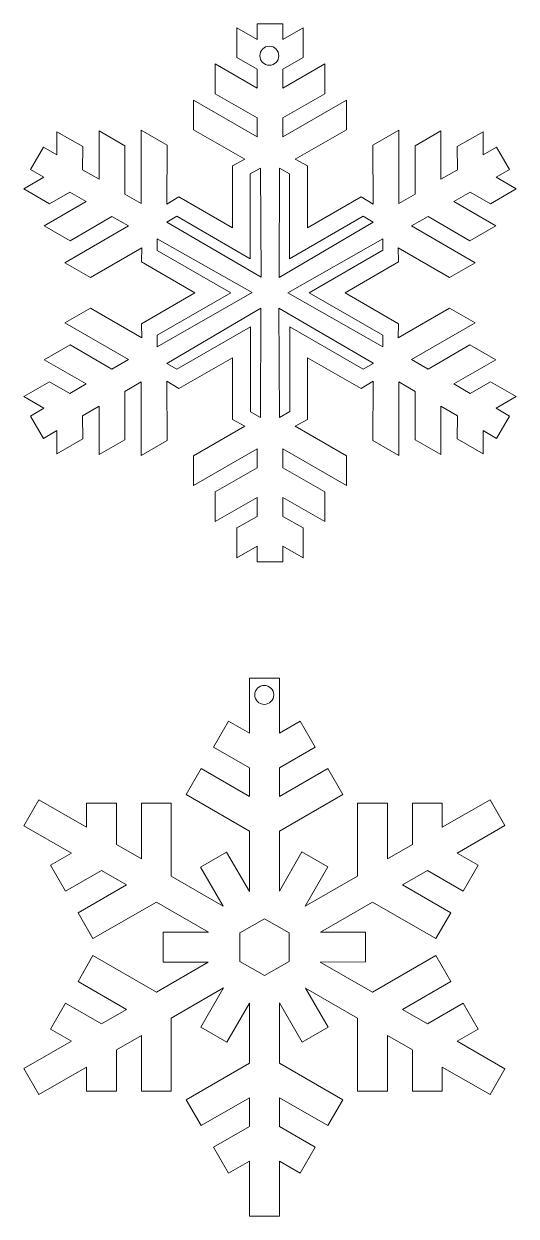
# Model space of a CAD drawing. Header units: millimetres. Extents: x -103 to 102, y -103 to 103.
# Drawn here: x -100.4 to -70.2, y 27.2 to 100.5 of the extents above; entities that cross this region are included whole.
import ezdxf

# ---------------------------------------------------------------- set-up
doc = ezdxf.new("R2010")
doc.units = ezdxf.units.MM
doc.header["$MEASUREMENT"] = 0
doc.layers.add('layer 1', color=7, linetype='Continuous')

msp = doc.modelspace()

# ---------------------------------------------------------------- linework, layer by layer
at = {"layer": 'layer 1', "color": 142, "lineweight": 9}
for points, knots in [([(-70.1919, 77.6004), (-70.1919, 77.6004), (-71.7747, 78.5141), (-71.7747, 78.5141), (-71.7747, 78.5141), (-71.7747, 78.5141), (-73.006, 77.7969), (-73.006, 77.7969), (-73.006, 77.7969), (-73.006, 77.7969), (-74.0157, 78.3799), (-74.0157, 78.3799), (-74.0157, 78.3799), (-74.0157, 78.3799), (-71.4479, 79.8681), (-71.4479, 79.8681), (-71.4479, 79.8681), (-71.4479, 79.8681), (-73.0326, 80.783), (-73.0326, 80.783), (-73.0326, 80.783), (-73.0326, 80.783), (-75.6003, 79.2948), (-75.6003, 79.2948), (-75.6003, 79.2948), (-75.6003, 79.2948), (-76.6119, 79.8788), (-76.6119, 79.8788), (-76.6119, 79.8788), (-76.6119, 79.8788), (-72.704, 82.1358), (-72.704, 82.1358), (-72.704, 82.1358), (-72.704, 82.1358), (-74.2872, 83.0501), (-74.2872, 83.0501), (-74.2872, 83.0501), (-74.2872, 83.0501), (-77.4355, 81.2214), (-77.4355, 81.2214), (-77.4355, 81.2214), (-77.4355, 81.2214), (-77.4086, 82.0843), (-77.4086, 82.0843), (-77.4086, 82.0843), (-77.4086, 82.0843), (-80.7022, 83.9878), (-80.7022, 83.9878), (-80.7022, 83.9878), (-80.7022, 83.9878), (-77.4086, 85.8913), (-77.4086, 85.8913), (-77.4086, 85.8913), (-77.4086, 85.8913), (-77.4355, 86.7515), (-77.4355, 86.7515), (-77.4355, 86.7515), (-77.4355, 86.7515), (-74.2872, 84.9229), (-74.2872, 84.9229), (-74.2872, 84.9229), (-74.2872, 84.9229), (-72.704, 85.837), (-72.704, 85.837), (-72.704, 85.837), (-72.704, 85.837), (-76.6119, 88.0943), (-76.6119, 88.0943), (-76.6119, 88.0943), (-76.6119, 88.0943), (-75.6003, 88.6781), (-75.6003, 88.6781), (-75.6003, 88.6781), (-75.6003, 88.6781), (-73.0326, 87.1898), (-73.0326, 87.1898), (-73.0326, 87.1898), (-73.0326, 87.1898), (-71.448, 88.1048), (-71.448, 88.1048), (-71.448, 88.1048), (-71.448, 88.1048), (-74.0157, 89.5931), (-74.0157, 89.5931), (-74.0157, 89.5931), (-74.0157, 89.5931), (-73.006, 90.176), (-73.006, 90.176), (-73.006, 90.176), (-73.006, 90.176), (-71.7747, 89.4589), (-71.7747, 89.4589), (-71.7747, 89.4589), (-71.7747, 89.4589), (-70.1919, 90.3726), (-70.1919, 90.3726), (-70.1919, 90.3726), (-70.1919, 90.3726), (-71.4232, 91.0898), (-71.4232, 91.0898), (-71.4232, 91.0898), (-71.4232, 91.0898), (-70.5979, 91.5664), (-70.5979, 91.5664), (-70.5979, 91.5664), (-70.5979, 91.5664), (-71.3911, 92.9401), (-71.3911, 92.9401), (-71.3911, 92.9401), (-71.3911, 92.9401), (-72.2165, 92.4635), (-72.2165, 92.4635), (-72.2165, 92.4635), (-72.2165, 92.4635), (-72.2218, 93.8886), (-72.2218, 93.8886), (-72.2218, 93.8886), (-72.2218, 93.8886), (-73.8045, 92.9748), (-73.8045, 92.9748), (-73.8045, 92.9748), (-73.8045, 92.9748), (-73.7991, 91.5497), (-73.7991, 91.5497), (-73.7991, 91.5497), (-73.7991, 91.5497), (-74.8088, 90.9668), (-74.8088, 90.9668), (-74.8088, 90.9668), (-74.8088, 90.9668), (-74.8139, 93.9345), (-74.8139, 93.9345), (-74.8139, 93.9345), (-74.8139, 93.9345), (-76.3985, 93.0196), (-76.3985, 93.0196), (-76.3985, 93.0196), (-76.3985, 93.0196), (-76.3935, 90.0517), (-76.3935, 90.0517), (-76.3935, 90.0517), (-76.3935, 90.0517), (-77.4051, 89.4679), (-77.4051, 89.4679), (-77.4051, 89.4679), (-77.4051, 89.4679), (-77.4058, 93.9808), (-77.4058, 93.9808), (-77.4058, 93.9808), (-77.4058, 93.9808), (-78.9891, 93.0666), (-78.9891, 93.0666), (-78.9891, 93.0666), (-78.9891, 93.0666), (-78.9796, 89.4259), (-78.9796, 89.4259), (-78.9796, 89.4259), (-78.9796, 89.4259), (-79.7136, 89.8805), (-79.7136, 89.8805), (-79.7136, 89.8805), (-79.7136, 89.8805), (-83.0087, 87.98), (-83.0087, 87.98), (-83.0087, 87.98), (-83.0087, 87.98), (-83.0103, 91.784), (-83.0103, 91.784), (-83.0103, 91.784), (-83.0103, 91.784), (-83.7686, 92.1909), (-83.7686, 92.1909), (-83.7686, 92.1909), (-83.7686, 92.1909), (-80.6111, 94.003), (-80.6111, 94.003), (-80.6111, 94.003), (-80.6111, 94.003), (-80.6111, 95.8312), (-80.6111, 95.8312), (-80.6111, 95.8312), (-80.6111, 95.8312), (-84.5197, 93.5755), (-84.5197, 93.5755), (-84.5197, 93.5755), (-84.5197, 93.5755), (-84.5197, 94.7432), (-84.5197, 94.7432), (-84.5197, 94.7432), (-84.5197, 94.7432), (-81.947, 96.2229), (-81.947, 96.2229), (-81.947, 96.2229), (-81.947, 96.2229), (-81.947, 98.0527), (-81.947, 98.0527), (-81.947, 98.0527), (-81.947, 98.0527), (-84.5197, 96.5732), (-84.5197, 96.5732), (-84.5197, 96.5732), (-84.5197, 96.5732), (-84.5197, 97.739), (-84.5197, 97.739), (-84.5197, 97.739), (-84.5197, 97.739), (-83.2829, 98.4469), (-83.2829, 98.4469), (-83.2829, 98.4469), (-83.2829, 98.4469), (-83.2829, 100.2744), (-83.2829, 100.2744), (-83.2829, 100.2744), (-83.2829, 100.2744), (-84.5197, 99.5667), (-84.5197, 99.5667), (-84.5197, 99.5667), (-84.5197, 99.5667), (-84.5197, 100.5197), (-84.5197, 100.5197), (-84.5197, 100.5197), (-84.5197, 100.5197), (-86.1059, 100.5197), (-86.1059, 100.5197), (-86.1059, 100.5197), (-86.1059, 100.5197), (-86.1059, 99.5667), (-86.1059, 99.5667), (-86.1059, 99.5667), (-86.1059, 99.5667), (-87.3426, 100.2744), (-87.3426, 100.2744), (-87.3426, 100.2744), (-87.3426, 100.2744), (-87.3426, 98.4469), (-87.3426, 98.4469), (-87.3426, 98.4469), (-87.3426, 98.4469), (-86.1059, 97.739), (-86.1059, 97.739), (-86.1059, 97.739), (-86.1059, 97.739), (-86.1059, 96.5732), (-86.1059, 96.5732), (-86.1059, 96.5732), (-86.1059, 96.5732), (-88.6786, 98.0527), (-88.6786, 98.0527), (-88.6786, 98.0527), (-88.6786, 98.0527), (-88.6786, 96.2229), (-88.6786, 96.2229), (-88.6786, 96.2229), (-88.6786, 96.2229), (-86.1059, 94.7432), (-86.1059, 94.7432), (-86.1059, 94.7432), (-86.1059, 94.7432), (-86.1059, 93.5755), (-86.1059, 93.5755), (-86.1059, 93.5755), (-86.1059, 93.5755), (-90.0145, 95.8312), (-90.0145, 95.8312), (-90.0145, 95.8312), (-90.0145, 95.8312), (-90.0145, 94.003), (-90.0145, 94.003), (-90.0145, 94.003), (-90.0145, 94.003), (-86.8567, 92.1907), (-86.8567, 92.1907), (-86.8567, 92.1907), (-86.8567, 92.1907), (-87.6175, 91.7825), (-87.6175, 91.7825), (-87.6175, 91.7825), (-87.6175, 91.7825), (-87.6192, 87.9785), (-87.6192, 87.9785), (-87.6192, 87.9785), (-87.6192, 87.9785), (-90.9144, 89.8791), (-90.9144, 89.8791), (-90.9144, 89.8791), (-90.9144, 89.8791), (-91.646, 89.4259), (-91.646, 89.4259), (-91.646, 89.4259), (-91.646, 89.4259), (-91.6366, 93.0665), (-91.6366, 93.0665), (-91.6366, 93.0665), (-91.6366, 93.0665), (-93.2197, 93.9807), (-93.2197, 93.9807), (-93.2197, 93.9807), (-93.2197, 93.9807), (-93.2206, 89.4677), (-93.2206, 89.4677), (-93.2206, 89.4677), (-93.2206, 89.4677), (-94.2321, 90.0517), (-94.2321, 90.0517), (-94.2321, 90.0517), (-94.2321, 90.0517), (-94.2271, 93.0195), (-94.2271, 93.0195), (-94.2271, 93.0195), (-94.2271, 93.0195), (-95.8117, 93.9345), (-95.8117, 93.9345), (-95.8117, 93.9345), (-95.8117, 93.9345), (-95.8167, 90.9666), (-95.8167, 90.9666), (-95.8167, 90.9666), (-95.8167, 90.9666), (-96.8263, 91.5496), (-96.8263, 91.5496), (-96.8263, 91.5496), (-96.8263, 91.5496), (-96.8211, 92.9746), (-96.8211, 92.9746), (-96.8211, 92.9746), (-96.8211, 92.9746), (-98.4038, 93.8883), (-98.4038, 93.8883), (-98.4038, 93.8883), (-98.4038, 93.8883), (-98.4092, 92.4633), (-98.4092, 92.4633), (-98.4092, 92.4633), (-98.4092, 92.4633), (-99.2344, 92.9398), (-99.2344, 92.9398), (-99.2344, 92.9398), (-99.2344, 92.9398), (-100.0277, 91.5663), (-100.0277, 91.5663), (-100.0277, 91.5663), (-100.0277, 91.5663), (-99.2022, 91.0897), (-99.2022, 91.0897), (-99.2022, 91.0897), (-99.2022, 91.0897), (-100.4336, 90.3725), (-100.4336, 90.3725), (-100.4336, 90.3725), (-100.4336, 90.3725), (-98.851, 89.4587), (-98.851, 89.4587), (-98.851, 89.4587), (-98.851, 89.4587), (-97.6195, 90.1759), (-97.6195, 90.1759), (-97.6195, 90.1759), (-97.6195, 90.1759), (-96.6099, 89.5928), (-96.6099, 89.5928), (-96.6099, 89.5928), (-96.6099, 89.5928), (-99.1776, 88.1046), (-99.1776, 88.1046), (-99.1776, 88.1046), (-99.1776, 88.1046), (-97.5928, 87.1898), (-97.5928, 87.1898), (-97.5928, 87.1898), (-97.5928, 87.1898), (-95.0252, 88.678), (-95.0252, 88.678), (-95.0252, 88.678), (-95.0252, 88.678), (-94.0137, 88.0941), (-94.0137, 88.0941), (-94.0137, 88.0941), (-94.0137, 88.0941), (-97.9216, 85.8369), (-97.9216, 85.8369), (-97.9216, 85.8369), (-97.9216, 85.8369), (-96.3383, 84.9228), (-96.3383, 84.9228), (-96.3383, 84.9228), (-96.3383, 84.9228), (-93.1901, 86.7515), (-93.1901, 86.7515), (-93.1901, 86.7515), (-93.1901, 86.7515), (-93.2168, 85.8885), (-93.2168, 85.8885), (-93.2168, 85.8885), (-93.2168, 85.8885), (-89.9233, 83.985), (-89.9233, 83.985), (-89.9233, 83.985), (-89.9233, 83.985), (-93.2168, 82.0816), (-93.2168, 82.0816), (-93.2168, 82.0816), (-93.2168, 82.0816), (-93.1901, 81.2214), (-93.1901, 81.2214), (-93.1901, 81.2214), (-93.1901, 81.2214), (-96.3383, 83.05), (-96.3383, 83.05), (-96.3383, 83.05), (-96.3383, 83.05), (-97.9216, 82.1358), (-97.9216, 82.1358), (-97.9216, 82.1358), (-97.9216, 82.1358), (-94.0137, 79.8787), (-94.0137, 79.8787), (-94.0137, 79.8787), (-94.0137, 79.8787), (-95.0252, 79.2948), (-95.0252, 79.2948), (-95.0252, 79.2948), (-95.0252, 79.2948), (-97.5928, 80.783), (-97.5928, 80.783), (-97.5928, 80.783), (-97.5928, 80.783), (-99.1776, 79.8681), (-99.1776, 79.8681), (-99.1776, 79.8681), (-99.1776, 79.8681), (-96.6099, 78.3798), (-96.6099, 78.3798), (-96.6099, 78.3798), (-96.6099, 78.3798), (-97.6195, 77.7969), (-97.6195, 77.7969), (-97.6195, 77.7969), (-97.6195, 77.7969), (-98.851, 78.514), (-98.851, 78.514), (-98.851, 78.514), (-98.851, 78.514), (-100.4336, 77.6002), (-100.4336, 77.6002), (-100.4336, 77.6002), (-100.4336, 77.6002), (-99.2022, 76.8831), (-99.2022, 76.8831), (-99.2022, 76.8831), (-99.2022, 76.8831), (-100.0277, 76.4065), (-100.0277, 76.4065), (-100.0277, 76.4065), (-100.0277, 76.4065), (-99.2344, 75.0329), (-99.2344, 75.0329), (-99.2344, 75.0329), (-99.2344, 75.0329), (-98.4092, 75.5094), (-98.4092, 75.5094), (-98.4092, 75.5094), (-98.4092, 75.5094), (-98.4038, 74.0843), (-98.4038, 74.0843), (-98.4038, 74.0843), (-98.4038, 74.0843), (-96.8211, 74.9982), (-96.8211, 74.9982), (-96.8211, 74.9982), (-96.8211, 74.9982), (-96.8263, 76.4232), (-96.8263, 76.4232), (-96.8263, 76.4232), (-96.8263, 76.4232), (-95.8167, 77.0062), (-95.8167, 77.0062), (-95.8167, 77.0062), (-95.8167, 77.0062), (-95.8117, 74.0383), (-95.8117, 74.0383), (-95.8117, 74.0383), (-95.8117, 74.0383), (-94.2271, 74.9533), (-94.2271, 74.9533), (-94.2271, 74.9533), (-94.2271, 74.9533), (-94.2321, 77.9211), (-94.2321, 77.9211), (-94.2321, 77.9211), (-94.2321, 77.9211), (-93.2206, 78.505), (-93.2206, 78.505), (-93.2206, 78.505), (-93.2206, 78.505), (-93.2197, 73.992), (-93.2197, 73.992), (-93.2197, 73.992), (-93.2197, 73.992), (-91.6365, 74.9062), (-91.6365, 74.9062), (-91.6365, 74.9062), (-91.6365, 74.9062), (-91.646, 78.547), (-91.646, 78.547), (-91.646, 78.547), (-91.646, 78.547), (-90.9121, 78.0924), (-90.9121, 78.0924), (-90.9121, 78.0924), (-90.9121, 78.0924), (-87.6169, 79.9929), (-87.6169, 79.9929), (-87.6169, 79.9929), (-87.6169, 79.9929), (-87.6151, 76.1889), (-87.6151, 76.1889), (-87.6151, 76.1889), (-87.6151, 76.1889), (-86.8569, 75.782), (-86.8569, 75.782), (-86.8569, 75.782), (-86.8569, 75.782), (-90.0145, 73.9699), (-90.0145, 73.9699), (-90.0145, 73.9699), (-90.0145, 73.9699), (-90.0145, 72.1416), (-90.0145, 72.1416), (-90.0145, 72.1416), (-90.0145, 72.1416), (-86.1058, 74.3973), (-86.1058, 74.3973), (-86.1058, 74.3973), (-86.1058, 74.3973), (-86.1058, 73.2293), (-86.1058, 73.2293), (-86.1058, 73.2293), (-86.1058, 73.2293), (-88.6785, 71.7497), (-88.6785, 71.7497), (-88.6785, 71.7497), (-88.6785, 71.7497), (-88.6785, 69.9199), (-88.6785, 69.9199), (-88.6785, 69.9199), (-88.6785, 69.9199), (-86.1058, 71.3995), (-86.1058, 71.3995), (-86.1058, 71.3995), (-86.1058, 71.3995), (-86.1058, 70.2337), (-86.1058, 70.2337), (-86.1058, 70.2337), (-86.1058, 70.2337), (-87.3426, 69.5258), (-87.3426, 69.5258), (-87.3426, 69.5258), (-87.3426, 69.5258), (-87.3426, 67.6981), (-87.3426, 67.6981), (-87.3426, 67.6981), (-87.3426, 67.6981), (-86.1058, 68.406), (-86.1058, 68.406), (-86.1058, 68.406), (-86.1058, 68.406), (-86.1058, 67.4529), (-86.1058, 67.4529), (-86.1058, 67.4529), (-86.1058, 67.4529), (-84.5197, 67.4529), (-84.5197, 67.4529), (-84.5197, 67.4529), (-84.5197, 67.4529), (-84.5197, 68.406), (-84.5197, 68.406), (-84.5197, 68.406), (-84.5197, 68.406), (-83.2829, 67.6981), (-83.2829, 67.6981), (-83.2829, 67.6981), (-83.2829, 67.6981), (-83.2829, 69.5258), (-83.2829, 69.5258), (-83.2829, 69.5258), (-83.2829, 69.5258), (-84.5197, 70.2337), (-84.5197, 70.2337), (-84.5197, 70.2337), (-84.5197, 70.2337), (-84.5197, 71.3995), (-84.5197, 71.3995), (-84.5197, 71.3995), (-84.5197, 71.3995), (-81.947, 69.92), (-81.947, 69.92), (-81.947, 69.92), (-81.947, 69.92), (-81.947, 71.7498), (-81.947, 71.7498), (-81.947, 71.7498), (-81.947, 71.7498), (-84.5197, 73.2293), (-84.5197, 73.2293), (-84.5197, 73.2293), (-84.5197, 73.2293), (-84.5197, 74.3973), (-84.5197, 74.3973), (-84.5197, 74.3973), (-84.5197, 74.3973), (-80.6111, 72.1416), (-80.6111, 72.1416), (-80.6111, 72.1416), (-80.6111, 72.1416), (-80.6111, 73.9699), (-80.6111, 73.9699), (-80.6111, 73.9699), (-80.6111, 73.9699), (-83.7688, 75.782), (-83.7688, 75.782), (-83.7688, 75.782), (-83.7688, 75.782), (-83.008, 76.1903), (-83.008, 76.1903), (-83.008, 76.1903), (-83.008, 76.1903), (-83.0062, 79.9942), (-83.0062, 79.9942), (-83.0062, 79.9942), (-83.0062, 79.9942), (-79.7111, 78.0936), (-79.7111, 78.0936), (-79.7111, 78.0936), (-79.7111, 78.0936), (-78.9795, 78.5468), (-78.9795, 78.5468), (-78.9795, 78.5468), (-78.9795, 78.5468), (-78.989, 74.9062), (-78.989, 74.9062), (-78.989, 74.9062), (-78.989, 74.9062), (-77.4058, 73.992), (-77.4058, 73.992), (-77.4058, 73.992), (-77.4058, 73.992), (-77.4049, 78.505), (-77.4049, 78.505), (-77.4049, 78.505), (-77.4049, 78.505), (-76.3935, 77.9211), (-76.3935, 77.9211), (-76.3935, 77.9211), (-76.3935, 77.9211), (-76.3983, 74.9533), (-76.3983, 74.9533), (-76.3983, 74.9533), (-76.3983, 74.9533), (-74.8138, 74.0384), (-74.8138, 74.0384), (-74.8138, 74.0384), (-74.8138, 74.0384), (-74.8088, 77.0063), (-74.8088, 77.0063), (-74.8088, 77.0063), (-74.8088, 77.0063), (-73.7991, 76.4232), (-73.7991, 76.4232), (-73.7991, 76.4232), (-73.7991, 76.4232), (-73.8045, 74.9983), (-73.8045, 74.9983), (-73.8045, 74.9983), (-73.8045, 74.9983), (-72.2218, 74.0844), (-72.2218, 74.0844), (-72.2218, 74.0844), (-72.2218, 74.0844), (-72.2163, 75.5095), (-72.2163, 75.5095), (-72.2163, 75.5095), (-72.2163, 75.5095), (-71.3909, 75.0329), (-71.3909, 75.0329), (-71.3909, 75.0329), (-71.3909, 75.0329), (-70.5978, 76.4065), (-70.5978, 76.4065), (-70.5978, 76.4065), (-70.5978, 76.4065), (-71.4232, 76.8831), (-71.4232, 76.8831), (-71.4232, 76.8831), (-71.4232, 76.8831), (-70.1919, 77.6004), (-70.1919, 77.6004)], [0, 0, 0, 0, 0.0057143, 0.0057143, 0.0057143, 0.0057143, 0.0114286, 0.0114286, 0.0114286, 0.0114286, 0.0171429, 0.0171429, 0.0171429, 0.0171429, 0.0228571, 0.0228571, 0.0228571, 0.0228571, 0.0285714, 0.0285714, 0.0285714, 0.0285714, 0.0342857, 0.0342857, 0.0342857, 0.0342857, 0.04, 0.04, 0.04, 0.04, 0.0457143, 0.0457143, 0.0457143, 0.0457143, 0.0514286, 0.0514286, 0.0514286, 0.0514286, 0.0571429, 0.0571429, 0.0571429, 0.0571429, 0.0628571, 0.0628571, 0.0628571, 0.0628571, 0.0685714, 0.0685714, 0.0685714, 0.0685714, 0.0742857, 0.0742857, 0.0742857, 0.0742857, 0.08, 0.08, 0.08, 0.08, 0.0857143, 0.0857143, 0.0857143, 0.0857143, 0.0914286, 0.0914286, 0.0914286, 0.0914286, 0.0971429, 0.0971429, 0.0971429, 0.0971429, 0.1028571, 0.1028571, 0.1028571, 0.1028571, 0.1085714, 0.1085714, 0.1085714, 0.1085714, 0.1142857, 0.1142857, 0.1142857, 0.1142857, 0.12, 0.12, 0.12, 0.12, 0.1257143, 0.1257143, 0.1257143, 0.1257143, 0.1314286, 0.1314286, 0.1314286, 0.1314286, 0.1371429, 0.1371429, 0.1371429, 0.1371429, 0.1428571, 0.1428571, 0.1428571, 0.1428571, 0.1485714, 0.1485714, 0.1485714, 0.1485714, 0.1542857, 0.1542857, 0.1542857, 0.1542857, 0.16, 0.16, 0.16, 0.16, 0.1657143, 0.1657143, 0.1657143, 0.1657143, 0.1714286, 0.1714286, 0.1714286, 0.1714286, 0.1771429, 0.1771429, 0.1771429, 0.1771429, 0.1828571, 0.1828571, 0.1828571, 0.1828571, 0.1885714, 0.1885714, 0.1885714, 0.1885714, 0.1942857, 0.1942857, 0.1942857, 0.1942857, 0.2, 0.2, 0.2, 0.2, 0.2057143, 0.2057143, 0.2057143, 0.2057143, 0.2114286, 0.2114286, 0.2114286, 0.2114286, 0.2171429, 0.2171429, 0.2171429, 0.2171429, 0.2228571, 0.2228571, 0.2228571, 0.2228571, 0.2285714, 0.2285714, 0.2285714, 0.2285714, 0.2342857, 0.2342857, 0.2342857, 0.2342857, 0.24, 0.24, 0.24, 0.24, 0.2457143, 0.2457143, 0.2457143, 0.2457143, 0.2514286, 0.2514286, 0.2514286, 0.2514286, 0.2571429, 0.2571429, 0.2571429, 0.2571429, 0.2628571, 0.2628571, 0.2628571, 0.2628571, 0.2685714, 0.2685714, 0.2685714, 0.2685714, 0.2742857, 0.2742857, 0.2742857, 0.2742857, 0.28, 0.28, 0.28, 0.28, 0.2857143, 0.2857143, 0.2857143, 0.2857143, 0.2914286, 0.2914286, 0.2914286, 0.2914286, 0.2971429, 0.2971429, 0.2971429, 0.2971429, 0.3028571, 0.3028571, 0.3028571, 0.3028571, 0.3085714, 0.3085714, 0.3085714, 0.3085714, 0.3142857, 0.3142857, 0.3142857, 0.3142857, 0.32, 0.32, 0.32, 0.32, 0.3257143, 0.3257143, 0.3257143, 0.3257143, 0.3314286, 0.3314286, 0.3314286, 0.3314286, 0.3371429, 0.3371429, 0.3371429, 0.3371429, 0.3428571, 0.3428571, 0.3428571, 0.3428571, 0.3485714, 0.3485714, 0.3485714, 0.3485714, 0.3542857, 0.3542857, 0.3542857, 0.3542857, 0.36, 0.36, 0.36, 0.36, 0.3657143, 0.3657143, 0.3657143, 0.3657143, 0.3714286, 0.3714286, 0.3714286, 0.3714286, 0.3771429, 0.3771429, 0.3771429, 0.3771429, 0.3828571, 0.3828571, 0.3828571, 0.3828571, 0.3885714, 0.3885714, 0.3885714, 0.3885714, 0.3942857, 0.3942857, 0.3942857, 0.3942857, 0.4, 0.4, 0.4, 0.4, 0.4057143, 0.4057143, 0.4057143, 0.4057143, 0.4114286, 0.4114286, 0.4114286, 0.4114286, 0.4171429, 0.4171429, 0.4171429, 0.4171429, 0.4228571, 0.4228571, 0.4228571, 0.4228571, 0.4285714, 0.4285714, 0.4285714, 0.4285714, 0.4342857, 0.4342857, 0.4342857, 0.4342857, 0.44, 0.44, 0.44, 0.44, 0.4457143, 0.4457143, 0.4457143, 0.4457143, 0.4514286, 0.4514286, 0.4514286, 0.4514286, 0.4571429, 0.4571429, 0.4571429, 0.4571429, 0.4628571, 0.4628571, 0.4628571, 0.4628571, 0.4685714, 0.4685714, 0.4685714, 0.4685714, 0.4742857, 0.4742857, 0.4742857, 0.4742857, 0.48, 0.48, 0.48, 0.48, 0.4857143, 0.4857143, 0.4857143, 0.4857143, 0.4914286, 0.4914286, 0.4914286, 0.4914286, 0.4971429, 0.4971429, 0.4971429, 0.4971429, 0.5028571, 0.5028571, 0.5028571, 0.5028571, 0.5085714, 0.5085714, 0.5085714, 0.5085714, 0.5142857, 0.5142857, 0.5142857, 0.5142857, 0.52, 0.52, 0.52, 0.52, 0.5257143, 0.5257143, 0.5257143, 0.5257143, 0.5314286, 0.5314286, 0.5314286, 0.5314286, 0.5371429, 0.5371429, 0.5371429, 0.5371429, 0.5428571, 0.5428571, 0.5428571, 0.5428571, 0.5485714, 0.5485714, 0.5485714, 0.5485714, 0.5542857, 0.5542857, 0.5542857, 0.5542857, 0.56, 0.56, 0.56, 0.56, 0.5657143, 0.5657143, 0.5657143, 0.5657143, 0.5714286, 0.5714286, 0.5714286, 0.5714286, 0.5771429, 0.5771429, 0.5771429, 0.5771429, 0.5828571, 0.5828571, 0.5828571, 0.5828571, 0.5885714, 0.5885714, 0.5885714, 0.5885714, 0.5942857, 0.5942857, 0.5942857, 0.5942857, 0.6, 0.6, 0.6, 0.6, 0.6057143, 0.6057143, 0.6057143, 0.6057143, 0.6114286, 0.6114286, 0.6114286, 0.6114286, 0.6171429, 0.6171429, 0.6171429, 0.6171429, 0.6228571, 0.6228571, 0.6228571, 0.6228571, 0.6285714, 0.6285714, 0.6285714, 0.6285714, 0.6342857, 0.6342857, 0.6342857, 0.6342857, 0.64, 0.64, 0.64, 0.64, 0.6457143, 0.6457143, 0.6457143, 0.6457143, 0.6514286, 0.6514286, 0.6514286, 0.6514286, 0.6571429, 0.6571429, 0.6571429, 0.6571429, 0.6628571, 0.6628571, 0.6628571, 0.6628571, 0.6685714, 0.6685714, 0.6685714, 0.6685714, 0.6742857, 0.6742857, 0.6742857, 0.6742857, 0.68, 0.68, 0.68, 0.68, 0.6857143, 0.6857143, 0.6857143, 0.6857143, 0.6914286, 0.6914286, 0.6914286, 0.6914286, 0.6971429, 0.6971429, 0.6971429, 0.6971429, 0.7028571, 0.7028571, 0.7028571, 0.7028571, 0.7085714, 0.7085714, 0.7085714, 0.7085714, 0.7142857, 0.7142857, 0.7142857, 0.7142857, 0.72, 0.72, 0.72, 0.72, 0.7257143, 0.7257143, 0.7257143, 0.7257143, 0.7314286, 0.7314286, 0.7314286, 0.7314286, 0.7371429, 0.7371429, 0.7371429, 0.7371429, 0.7428571, 0.7428571, 0.7428571, 0.7428571, 0.7485714, 0.7485714, 0.7485714, 0.7485714, 0.7542857, 0.7542857, 0.7542857, 0.7542857, 0.76, 0.76, 0.76, 0.76, 0.7657143, 0.7657143, 0.7657143, 0.7657143, 0.7714286, 0.7714286, 0.7714286, 0.7714286, 0.7771429, 0.7771429, 0.7771429, 0.7771429, 0.7828571, 0.7828571, 0.7828571, 0.7828571, 0.7885714, 0.7885714, 0.7885714, 0.7885714, 0.7942857, 0.7942857, 0.7942857, 0.7942857, 0.8, 0.8, 0.8, 0.8, 0.8057143, 0.8057143, 0.8057143, 0.8057143, 0.8114286, 0.8114286, 0.8114286, 0.8114286, 0.8171429, 0.8171429, 0.8171429, 0.8171429, 0.8228571, 0.8228571, 0.8228571, 0.8228571, 0.8285714, 0.8285714, 0.8285714, 0.8285714, 0.8342857, 0.8342857, 0.8342857, 0.8342857, 0.84, 0.84, 0.84, 0.84, 0.8457143, 0.8457143, 0.8457143, 0.8457143, 0.8514286, 0.8514286, 0.8514286, 0.8514286, 0.8571429, 0.8571429, 0.8571429, 0.8571429, 0.8628571, 0.8628571, 0.8628571, 0.8628571, 0.8685714, 0.8685714, 0.8685714, 0.8685714, 0.8742857, 0.8742857, 0.8742857, 0.8742857, 0.88, 0.88, 0.88, 0.88, 0.8857143, 0.8857143, 0.8857143, 0.8857143, 0.8914286, 0.8914286, 0.8914286, 0.8914286, 0.8971429, 0.8971429, 0.8971429, 0.8971429, 0.9028571, 0.9028571, 0.9028571, 0.9028571, 0.9085714, 0.9085714, 0.9085714, 0.9085714, 0.9142857, 0.9142857, 0.9142857, 0.9142857, 0.92, 0.92, 0.92, 0.92, 0.9257143, 0.9257143, 0.9257143, 0.9257143, 0.9314286, 0.9314286, 0.9314286, 0.9314286, 0.9371429, 0.9371429, 0.9371429, 0.9371429, 0.9428571, 0.9428571, 0.9428571, 0.9428571, 0.9485714, 0.9485714, 0.9485714, 0.9485714, 0.9542857, 0.9542857, 0.9542857, 0.9542857, 0.96, 0.96, 0.96, 0.96, 0.9657143, 0.9657143, 0.9657143, 0.9657143, 0.9714286, 0.9714286, 0.9714286, 0.9714286, 0.9771429, 0.9771429, 0.9771429, 0.9771429, 0.9828571, 0.9828571, 0.9828571, 0.9828571, 0.9885714, 0.9885714, 0.9885714, 0.9885714, 1, 1, 1, 1]), ([(-85.3537, 99.1437), (-85.0315, 99.1437), (-84.7702, 98.8825), (-84.7702, 98.5602), (-84.7702, 98.5602), (-84.7702, 98.238), (-85.0315, 97.9767), (-85.3537, 97.9767), (-85.3537, 97.9767), (-85.676, 97.9767), (-85.9373, 98.238), (-85.9373, 98.5602), (-85.9373, 98.5602), (-85.9373, 98.8825), (-85.676, 99.1437), (-85.3537, 99.1437)], [0, 0, 0, 0, 0.2, 0.2, 0.2, 0.2, 0.4, 0.4, 0.4, 0.4, 0.6, 0.6, 0.6, 0.6, 1, 1, 1, 1]), ([(-85.9037, 91.6438), (-85.9037, 91.6438), (-85.8526, 84.9403), (-85.8526, 84.9403), (-85.8526, 84.9403), (-85.8526, 84.9403), (-91.6488, 88.3268), (-91.6488, 88.3268), (-91.6488, 88.3268), (-91.6488, 88.3268), (-91.0401, 88.6861), (-91.0401, 88.6861), (-91.0401, 88.6861), (-91.0401, 88.6861), (-86.5216, 86.0774), (-86.5216, 86.0774), (-86.5216, 86.0774), (-86.5216, 86.0774), (-86.5215, 91.295), (-86.5215, 91.295), (-86.5215, 91.295), (-86.5215, 91.295), (-85.9037, 91.6438), (-85.9037, 91.6438)], [0, 0, 0, 0, 0.1428571, 0.1428571, 0.1428571, 0.1428571, 0.2857143, 0.2857143, 0.2857143, 0.2857143, 0.4285714, 0.4285714, 0.4285714, 0.4285714, 0.5714286, 0.5714286, 0.5714286, 0.5714286, 0.7142857, 0.7142857, 0.7142857, 0.7142857, 1, 1, 1, 1]), ([(-78.9766, 88.327), (-78.9766, 88.327), (-84.7565, 84.9309), (-84.7565, 84.9309), (-84.7565, 84.9309), (-84.7565, 84.9309), (-84.7217, 91.6438), (-84.7217, 91.6438), (-84.7217, 91.6438), (-84.7217, 91.6438), (-84.1066, 91.2964), (-84.1066, 91.2964), (-84.1066, 91.2964), (-84.1066, 91.2964), (-84.1063, 86.0788), (-84.1063, 86.0788), (-84.1063, 86.0788), (-84.1063, 86.0788), (-79.5877, 88.6875), (-79.5877, 88.6875), (-79.5877, 88.6875), (-79.5877, 88.6875), (-78.9766, 88.327), (-78.9766, 88.327)], [0, 0, 0, 0, 0.1428571, 0.1428571, 0.1428571, 0.1428571, 0.2857143, 0.2857143, 0.2857143, 0.2857143, 0.4285714, 0.4285714, 0.4285714, 0.4285714, 0.5714286, 0.5714286, 0.5714286, 0.5714286, 0.7142857, 0.7142857, 0.7142857, 0.7142857, 1, 1, 1, 1]), ([(-92.2398, 87.3033), (-92.2398, 87.3033), (-86.4089, 83.9959), (-86.4089, 83.9959), (-86.4089, 83.9959), (-86.4089, 83.9959), (-92.2399, 80.6694), (-92.2399, 80.6694), (-92.2399, 80.6694), (-92.2399, 80.6694), (-92.2467, 81.3762), (-92.2467, 81.3762), (-92.2467, 81.3762), (-92.2467, 81.3762), (-87.7281, 83.985), (-87.7281, 83.985), (-87.7281, 83.985), (-87.7281, 83.985), (-92.2467, 86.5939), (-92.2467, 86.5939), (-92.2467, 86.5939), (-92.2467, 86.5939), (-92.2398, 87.3033), (-92.2398, 87.3033)], [0, 0, 0, 0, 0.1428571, 0.1428571, 0.1428571, 0.1428571, 0.2857143, 0.2857143, 0.2857143, 0.2857143, 0.4285714, 0.4285714, 0.4285714, 0.4285714, 0.5714286, 0.5714286, 0.5714286, 0.5714286, 0.7142857, 0.7142857, 0.7142857, 0.7142857, 1, 1, 1, 1]), ([(-78.3857, 80.6694), (-78.3857, 80.6694), (-84.2168, 83.9769), (-84.2168, 83.9769), (-84.2168, 83.9769), (-84.2168, 83.9769), (-78.3857, 87.3034), (-78.3857, 87.3034), (-78.3857, 87.3034), (-78.3857, 87.3034), (-78.3791, 86.5967), (-78.3791, 86.5967), (-78.3791, 86.5967), (-78.3791, 86.5967), (-82.8976, 83.9878), (-82.8976, 83.9878), (-82.8976, 83.9878), (-82.8976, 83.9878), (-78.379, 81.3789), (-78.379, 81.3789), (-78.379, 81.3789), (-78.379, 81.3789), (-78.3857, 80.6694), (-78.3857, 80.6694)], [0, 0, 0, 0, 0.1428571, 0.1428571, 0.1428571, 0.1428571, 0.2857143, 0.2857143, 0.2857143, 0.2857143, 0.4285714, 0.4285714, 0.4285714, 0.4285714, 0.5714286, 0.5714286, 0.5714286, 0.5714286, 0.7142857, 0.7142857, 0.7142857, 0.7142857, 1, 1, 1, 1]), ([(-91.6488, 79.6459), (-91.6488, 79.6459), (-85.8691, 83.0419), (-85.8691, 83.0419), (-85.8691, 83.0419), (-85.8691, 83.0419), (-85.9037, 76.329), (-85.9037, 76.329), (-85.9037, 76.329), (-85.9037, 76.329), (-86.5192, 76.6765), (-86.5192, 76.6765), (-86.5192, 76.6765), (-86.5192, 76.6765), (-86.5193, 81.894), (-86.5193, 81.894), (-86.5193, 81.894), (-86.5193, 81.894), (-91.0379, 79.2853), (-91.0379, 79.2853), (-91.0379, 79.2853), (-91.0379, 79.2853), (-91.6488, 79.6459), (-91.6488, 79.6459)], [0, 0, 0, 0, 0.1428571, 0.1428571, 0.1428571, 0.1428571, 0.2857143, 0.2857143, 0.2857143, 0.2857143, 0.4285714, 0.4285714, 0.4285714, 0.4285714, 0.5714286, 0.5714286, 0.5714286, 0.5714286, 0.7142857, 0.7142857, 0.7142857, 0.7142857, 1, 1, 1, 1]), ([(-84.7219, 76.329), (-84.7219, 76.329), (-84.7731, 83.0325), (-84.7731, 83.0325), (-84.7731, 83.0325), (-84.7731, 83.0325), (-78.9766, 79.6603), (-78.9766, 79.6603), (-78.9766, 79.6603), (-78.9766, 79.6603), (-78.9766, 79.6459), (-78.9766, 79.6459), (-78.9766, 79.6459), (-78.9766, 79.6459), (-79.5853, 79.2866), (-79.5853, 79.2866), (-79.5853, 79.2866), (-79.5853, 79.2866), (-79.5853, 79.2866), (-79.5853, 79.2866), (-79.5853, 79.2866), (-79.5853, 79.2866), (-84.104, 81.8954), (-84.104, 81.8954), (-84.104, 81.8954), (-84.104, 81.8954), (-84.104, 76.6778), (-84.104, 76.6778), (-84.104, 76.6778), (-84.104, 76.6778), (-84.7219, 76.329), (-84.7219, 76.329)], [0, 0, 0, 0, 0.1111111, 0.1111111, 0.1111111, 0.1111111, 0.2222222, 0.2222222, 0.2222222, 0.2222222, 0.3333333, 0.3333333, 0.3333333, 0.3333333, 0.4444444, 0.4444444, 0.4444444, 0.4444444, 0.5555556, 0.5555556, 0.5555556, 0.5555556, 0.6666667, 0.6666667, 0.6666667, 0.6666667, 0.7777778, 0.7777778, 0.7777778, 0.7777778, 1, 1, 1, 1])]:
    msp.add_open_spline(points, degree=3, knots=knots, dxfattribs=at)
at = {"layer": 'layer 1', "color": 114, "lineweight": 9}
for points, knots in [([(-73.8057, 37.9771), (-73.8057, 37.9771), (-70.8763, 36.2858), (-70.8763, 36.2858), (-70.8763, 36.2858), (-70.8763, 36.2858), (-71.797, 34.6911), (-71.797, 34.6911), (-71.797, 34.6911), (-71.797, 34.6911), (-74.7263, 36.3824), (-74.7263, 36.3824), (-74.7263, 36.3824), (-74.7263, 36.3824), (-74.7263, 34.9009), (-74.7263, 34.9009), (-74.7263, 34.9009), (-74.7263, 34.9009), (-76.5677, 34.9009), (-76.5677, 34.9009), (-76.5677, 34.9009), (-76.5677, 34.9009), (-76.5677, 37.4454), (-76.5677, 37.4454), (-76.5677, 37.4454), (-76.5677, 37.4454), (-78.102, 38.3315), (-78.102, 38.3315), (-78.102, 38.3315), (-78.102, 38.3315), (-78.102, 34.9009), (-78.102, 34.9009), (-78.102, 34.9009), (-78.102, 34.9009), (-79.9434, 34.9009), (-79.9434, 34.9009), (-79.9434, 34.9009), (-79.9434, 34.9009), (-79.9434, 39.3945), (-79.9434, 39.3945), (-79.9434, 39.3945), (-79.9434, 39.3945), (-83.1333, 41.2362), (-83.1333, 41.2362), (-83.1333, 41.2362), (-83.1333, 41.2362), (-81.7447, 38.8378), (-81.7447, 38.8378), (-81.7447, 38.8378), (-81.7447, 38.8378), (-83.3395, 37.917), (-83.3395, 37.917), (-83.3395, 37.917), (-83.3395, 37.917), (-84.7385, 40.3337), (-84.7385, 40.3337), (-84.7385, 40.3337), (-84.7385, 40.3337), (-84.7385, 36.6259), (-84.7385, 36.6259), (-84.7385, 36.6259), (-84.7385, 36.6259), (-80.8471, 34.3793), (-80.8471, 34.3793), (-80.8471, 34.3793), (-80.8471, 34.3793), (-81.7677, 32.7847), (-81.7677, 32.7847), (-81.7677, 32.7847), (-81.7677, 32.7847), (-84.7385, 34.4998), (-84.7385, 34.4998), (-84.7385, 34.4998), (-84.7385, 34.4998), (-84.7385, 32.728), (-84.7385, 32.728), (-84.7385, 32.728), (-84.7385, 32.728), (-82.5349, 31.4557), (-82.5349, 31.4557), (-82.5349, 31.4557), (-82.5349, 31.4557), (-83.4555, 29.8613), (-83.4555, 29.8613), (-83.4555, 29.8613), (-83.4555, 29.8613), (-84.7385, 30.6018), (-84.7385, 30.6018), (-84.7385, 30.6018), (-84.7385, 30.6018), (-84.7385, 27.2194), (-84.7385, 27.2194), (-84.7385, 27.2194), (-84.7385, 27.2194), (-86.5797, 27.2194), (-86.5797, 27.2194), (-86.5797, 27.2194), (-86.5797, 27.2194), (-86.5797, 30.6018), (-86.5797, 30.6018), (-86.5797, 30.6018), (-86.5797, 30.6018), (-87.8627, 29.8613), (-87.8627, 29.8613), (-87.8627, 29.8613), (-87.8627, 29.8613), (-88.7834, 31.4557), (-88.7834, 31.4557), (-88.7834, 31.4557), (-88.7834, 31.4557), (-86.5797, 32.728), (-86.5797, 32.728), (-86.5797, 32.728), (-86.5797, 32.728), (-86.5797, 34.4998), (-86.5797, 34.4998), (-86.5797, 34.4998), (-86.5797, 34.4998), (-89.5505, 32.7847), (-89.5505, 32.7847), (-89.5505, 32.7847), (-89.5505, 32.7847), (-90.4712, 34.3793), (-90.4712, 34.3793), (-90.4712, 34.3793), (-90.4712, 34.3793), (-86.5797, 36.6259), (-86.5797, 36.6259), (-86.5797, 36.6259), (-86.5797, 36.6259), (-86.5797, 40.3095), (-86.5797, 40.3095), (-86.5797, 40.3095), (-86.5797, 40.3095), (-87.9624, 37.9076), (-87.9624, 37.9076), (-87.9624, 37.9076), (-87.9624, 37.9076), (-89.5571, 38.8283), (-89.5571, 38.8283), (-89.5571, 38.8283), (-89.5571, 38.8283), (-88.164, 41.2483), (-88.164, 41.2483), (-88.164, 41.2483), (-88.164, 41.2483), (-91.3749, 39.3944), (-91.3749, 39.3944), (-91.3749, 39.3944), (-91.3749, 39.3944), (-91.3749, 34.9009), (-91.3749, 34.9009), (-91.3749, 34.9009), (-91.3749, 34.9009), (-93.2162, 34.9009), (-93.2162, 34.9009), (-93.2162, 34.9009), (-93.2162, 34.9009), (-93.2162, 38.3313), (-93.2162, 38.3313), (-93.2162, 38.3313), (-93.2162, 38.3313), (-94.7505, 37.4454), (-94.7505, 37.4454), (-94.7505, 37.4454), (-94.7505, 37.4454), (-94.7505, 34.9009), (-94.7505, 34.9009), (-94.7505, 34.9009), (-94.7505, 34.9009), (-96.5919, 34.9009), (-96.5919, 34.9009), (-96.5919, 34.9009), (-96.5919, 34.9009), (-96.5919, 36.3822), (-96.5919, 36.3822), (-96.5919, 36.3822), (-96.5919, 36.3822), (-99.513, 34.6958), (-99.513, 34.6958), (-99.513, 34.6958), (-99.513, 34.6958), (-100.4336, 36.2905), (-100.4336, 36.2905), (-100.4336, 36.2905), (-100.4336, 36.2905), (-97.5126, 37.9769), (-97.5126, 37.9769), (-97.5126, 37.9769), (-97.5126, 37.9769), (-98.7955, 38.7177), (-98.7955, 38.7177), (-98.7955, 38.7177), (-98.7955, 38.7177), (-97.8749, 40.3123), (-97.8749, 40.3123), (-97.8749, 40.3123), (-97.8749, 40.3123), (-95.6713, 39.0399), (-95.6713, 39.0399), (-95.6713, 39.0399), (-95.6713, 39.0399), (-94.1369, 39.926), (-94.1369, 39.926), (-94.1369, 39.926), (-94.1369, 39.926), (-97.1076, 41.6411), (-97.1076, 41.6411), (-97.1076, 41.6411), (-97.1076, 41.6411), (-96.187, 43.2357), (-96.187, 43.2357), (-96.187, 43.2357), (-96.187, 43.2357), (-92.2956, 40.989), (-92.2956, 40.989), (-92.2956, 40.989), (-92.2956, 40.989), (-89.1055, 42.8307), (-89.1055, 42.8307), (-89.1055, 42.8307), (-89.1055, 42.8307), (-91.877, 42.8274), (-91.877, 42.8274), (-91.877, 42.8274), (-91.877, 42.8274), (-91.877, 44.6687), (-91.877, 44.6687), (-91.877, 44.6687), (-91.877, 44.6687), (-89.0845, 44.672), (-89.0845, 44.672), (-89.0845, 44.672), (-89.0845, 44.672), (-92.2956, 46.526), (-92.2956, 46.526), (-92.2956, 46.526), (-92.2956, 46.526), (-96.1868, 44.279), (-96.1868, 44.279), (-96.1868, 44.279), (-96.1868, 44.279), (-97.1076, 45.8737), (-97.1076, 45.8737), (-97.1076, 45.8737), (-97.1076, 45.8737), (-94.1369, 47.589), (-94.1369, 47.589), (-94.1369, 47.589), (-94.1369, 47.589), (-95.6713, 48.4748), (-95.6713, 48.4748), (-95.6713, 48.4748), (-95.6713, 48.4748), (-97.8749, 47.2025), (-97.8749, 47.2025), (-97.8749, 47.2025), (-97.8749, 47.2025), (-98.7955, 48.7971), (-98.7955, 48.7971), (-98.7955, 48.7971), (-98.7955, 48.7971), (-97.5126, 49.5379), (-97.5126, 49.5379), (-97.5126, 49.5379), (-97.5126, 49.5379), (-100.4336, 51.2245), (-100.4336, 51.2245), (-100.4336, 51.2245), (-100.4336, 51.2245), (-99.513, 52.8191), (-99.513, 52.8191), (-99.513, 52.8191), (-99.513, 52.8191), (-96.5919, 51.1325), (-96.5919, 51.1325), (-96.5919, 51.1325), (-96.5919, 51.1325), (-96.5919, 52.6139), (-96.5919, 52.6139), (-96.5919, 52.6139), (-96.5919, 52.6139), (-94.7505, 52.6139), (-94.7505, 52.6139), (-94.7505, 52.6139), (-94.7505, 52.6139), (-94.7505, 50.0694), (-94.7505, 50.0694), (-94.7505, 50.0694), (-94.7505, 50.0694), (-93.2162, 49.1836), (-93.2162, 49.1836), (-93.2162, 49.1836), (-93.2162, 49.1836), (-93.2162, 52.6139), (-93.2162, 52.6139), (-93.2162, 52.6139), (-93.2162, 52.6139), (-91.3749, 52.6139), (-91.3749, 52.6139), (-91.3749, 52.6139), (-91.3749, 52.6139), (-91.3749, 48.1205), (-91.3749, 48.1205), (-91.3749, 48.1205), (-91.3749, 48.1205), (-88.1848, 46.2789), (-88.1848, 46.2789), (-88.1848, 46.2789), (-88.1848, 46.2789), (-89.5734, 48.6772), (-89.5734, 48.6772), (-89.5734, 48.6772), (-89.5734, 48.6772), (-87.9789, 49.5978), (-87.9789, 49.5978), (-87.9789, 49.5978), (-87.9789, 49.5978), (-86.5797, 47.1813), (-86.5797, 47.1813), (-86.5797, 47.1813), (-86.5797, 47.1813), (-86.5797, 50.8889), (-86.5797, 50.8889), (-86.5797, 50.8889), (-86.5797, 50.8889), (-90.4712, 53.1356), (-90.4712, 53.1356), (-90.4712, 53.1356), (-90.4712, 53.1356), (-89.5505, 54.7302), (-89.5505, 54.7302), (-89.5505, 54.7302), (-89.5505, 54.7302), (-86.5797, 53.015), (-86.5797, 53.015), (-86.5797, 53.015), (-86.5797, 53.015), (-86.5797, 54.7869), (-86.5797, 54.7869), (-86.5797, 54.7869), (-86.5797, 54.7869), (-88.7834, 56.0591), (-88.7834, 56.0591), (-88.7834, 56.0591), (-88.7834, 56.0591), (-87.8627, 57.6537), (-87.8627, 57.6537), (-87.8627, 57.6537), (-87.8627, 57.6537), (-86.5797, 56.9131), (-86.5797, 56.9131), (-86.5797, 56.9131), (-86.5797, 56.9131), (-86.5797, 60.286), (-86.5797, 60.286), (-86.5797, 60.286), (-86.5797, 60.286), (-84.7385, 60.286), (-84.7385, 60.286), (-84.7385, 60.286), (-84.7385, 60.286), (-84.7385, 56.9131), (-84.7385, 56.9131), (-84.7385, 56.9131), (-84.7385, 56.9131), (-83.4555, 57.6537), (-83.4555, 57.6537), (-83.4555, 57.6537), (-83.4555, 57.6537), (-82.5349, 56.0591), (-82.5349, 56.0591), (-82.5349, 56.0591), (-82.5349, 56.0591), (-84.7385, 54.7869), (-84.7385, 54.7869), (-84.7385, 54.7869), (-84.7385, 54.7869), (-84.7385, 53.015), (-84.7385, 53.015), (-84.7385, 53.015), (-84.7385, 53.015), (-81.7677, 54.7302), (-81.7677, 54.7302), (-81.7677, 54.7302), (-81.7677, 54.7302), (-80.8471, 53.1356), (-80.8471, 53.1356), (-80.8471, 53.1356), (-80.8471, 53.1356), (-84.7385, 50.8889), (-84.7385, 50.8889), (-84.7385, 50.8889), (-84.7385, 50.8889), (-84.7385, 47.2055), (-84.7385, 47.2055), (-84.7385, 47.2055), (-84.7385, 47.2055), (-83.3557, 49.6073), (-83.3557, 49.6073), (-83.3557, 49.6073), (-83.3557, 49.6073), (-81.7611, 48.6866), (-81.7611, 48.6866), (-81.7611, 48.6866), (-81.7611, 48.6866), (-83.1542, 46.2667), (-83.1542, 46.2667), (-83.1542, 46.2667), (-83.1542, 46.2667), (-79.9434, 48.1206), (-79.9434, 48.1206), (-79.9434, 48.1206), (-79.9434, 48.1206), (-79.9434, 52.614), (-79.9434, 52.614), (-79.9434, 52.614), (-79.9434, 52.614), (-78.102, 52.614), (-78.102, 52.614), (-78.102, 52.614), (-78.102, 52.614), (-78.102, 49.1836), (-78.102, 49.1836), (-78.102, 49.1836), (-78.102, 49.1836), (-76.5677, 50.0694), (-76.5677, 50.0694), (-76.5677, 50.0694), (-76.5677, 50.0694), (-76.5677, 52.614), (-76.5677, 52.614), (-76.5677, 52.614), (-76.5677, 52.614), (-74.7263, 52.614), (-74.7263, 52.614), (-74.7263, 52.614), (-74.7263, 52.614), (-74.7263, 51.1325), (-74.7263, 51.1325), (-74.7263, 51.1325), (-74.7263, 51.1325), (-71.797, 52.824), (-71.797, 52.824), (-71.797, 52.824), (-71.797, 52.824), (-70.8763, 51.2293), (-70.8763, 51.2293), (-70.8763, 51.2293), (-70.8763, 51.2293), (-73.8057, 49.5381), (-73.8057, 49.5381), (-73.8057, 49.5381), (-73.8057, 49.5381), (-72.5227, 48.7972), (-72.5227, 48.7972), (-72.5227, 48.7972), (-72.5227, 48.7972), (-73.4433, 47.2027), (-73.4433, 47.2027), (-73.4433, 47.2027), (-73.4433, 47.2027), (-75.647, 48.4749), (-75.647, 48.4749), (-75.647, 48.4749), (-75.647, 48.4749), (-77.1814, 47.589), (-77.1814, 47.589), (-77.1814, 47.589), (-77.1814, 47.589), (-74.2106, 45.8739), (-74.2106, 45.8739), (-74.2106, 45.8739), (-74.2106, 45.8739), (-75.1313, 44.2792), (-75.1313, 44.2792), (-75.1313, 44.2792), (-75.1313, 44.2792), (-79.0227, 46.526), (-79.0227, 46.526), (-79.0227, 46.526), (-79.0227, 46.526), (-82.2127, 44.6842), (-82.2127, 44.6842), (-82.2127, 44.6842), (-82.2127, 44.6842), (-79.4412, 44.6876), (-79.4412, 44.6876), (-79.4412, 44.6876), (-79.4412, 44.6876), (-79.4412, 42.8463), (-79.4412, 42.8463), (-79.4412, 42.8463), (-79.4412, 42.8463), (-82.2336, 42.8429), (-82.2336, 42.8429), (-82.2336, 42.8429), (-82.2336, 42.8429), (-79.0227, 40.989), (-79.0227, 40.989), (-79.0227, 40.989), (-79.0227, 40.989), (-75.1313, 43.2358), (-75.1313, 43.2358), (-75.1313, 43.2358), (-75.1313, 43.2358), (-74.2106, 41.6411), (-74.2106, 41.6411), (-74.2106, 41.6411), (-74.2106, 41.6411), (-77.1814, 39.926), (-77.1814, 39.926), (-77.1814, 39.926), (-77.1814, 39.926), (-75.647, 39.0401), (-75.647, 39.0401), (-75.647, 39.0401), (-75.647, 39.0401), (-73.4433, 40.3123), (-73.4433, 40.3123), (-73.4433, 40.3123), (-73.4433, 40.3123), (-72.5227, 38.7177), (-72.5227, 38.7177), (-72.5227, 38.7177), (-72.5227, 38.7177), (-73.8057, 37.9771), (-73.8057, 37.9771)], [0, 0, 0, 0, 0.0075188, 0.0075188, 0.0075188, 0.0075188, 0.0150376, 0.0150376, 0.0150376, 0.0150376, 0.0225564, 0.0225564, 0.0225564, 0.0225564, 0.0300752, 0.0300752, 0.0300752, 0.0300752, 0.037594, 0.037594, 0.037594, 0.037594, 0.0451128, 0.0451128, 0.0451128, 0.0451128, 0.0526316, 0.0526316, 0.0526316, 0.0526316, 0.0601504, 0.0601504, 0.0601504, 0.0601504, 0.0676692, 0.0676692, 0.0676692, 0.0676692, 0.075188, 0.075188, 0.075188, 0.075188, 0.0827068, 0.0827068, 0.0827068, 0.0827068, 0.0902256, 0.0902256, 0.0902256, 0.0902256, 0.0977444, 0.0977444, 0.0977444, 0.0977444, 0.1052632, 0.1052632, 0.1052632, 0.1052632, 0.112782, 0.112782, 0.112782, 0.112782, 0.1203008, 0.1203008, 0.1203008, 0.1203008, 0.1278195, 0.1278195, 0.1278195, 0.1278195, 0.1353383, 0.1353383, 0.1353383, 0.1353383, 0.1428571, 0.1428571, 0.1428571, 0.1428571, 0.1503759, 0.1503759, 0.1503759, 0.1503759, 0.1578947, 0.1578947, 0.1578947, 0.1578947, 0.1654135, 0.1654135, 0.1654135, 0.1654135, 0.1729323, 0.1729323, 0.1729323, 0.1729323, 0.1804511, 0.1804511, 0.1804511, 0.1804511, 0.1879699, 0.1879699, 0.1879699, 0.1879699, 0.1954887, 0.1954887, 0.1954887, 0.1954887, 0.2030075, 0.2030075, 0.2030075, 0.2030075, 0.2105263, 0.2105263, 0.2105263, 0.2105263, 0.2180451, 0.2180451, 0.2180451, 0.2180451, 0.2255639, 0.2255639, 0.2255639, 0.2255639, 0.2330827, 0.2330827, 0.2330827, 0.2330827, 0.2406015, 0.2406015, 0.2406015, 0.2406015, 0.2481203, 0.2481203, 0.2481203, 0.2481203, 0.2556391, 0.2556391, 0.2556391, 0.2556391, 0.2631579, 0.2631579, 0.2631579, 0.2631579, 0.2706767, 0.2706767, 0.2706767, 0.2706767, 0.2781955, 0.2781955, 0.2781955, 0.2781955, 0.2857143, 0.2857143, 0.2857143, 0.2857143, 0.2932331, 0.2932331, 0.2932331, 0.2932331, 0.3007519, 0.3007519, 0.3007519, 0.3007519, 0.3082707, 0.3082707, 0.3082707, 0.3082707, 0.3157895, 0.3157895, 0.3157895, 0.3157895, 0.3233083, 0.3233083, 0.3233083, 0.3233083, 0.3308271, 0.3308271, 0.3308271, 0.3308271, 0.3383459, 0.3383459, 0.3383459, 0.3383459, 0.3458647, 0.3458647, 0.3458647, 0.3458647, 0.3533835, 0.3533835, 0.3533835, 0.3533835, 0.3609023, 0.3609023, 0.3609023, 0.3609023, 0.3684211, 0.3684211, 0.3684211, 0.3684211, 0.3759398, 0.3759398, 0.3759398, 0.3759398, 0.3834586, 0.3834586, 0.3834586, 0.3834586, 0.3909774, 0.3909774, 0.3909774, 0.3909774, 0.3984962, 0.3984962, 0.3984962, 0.3984962, 0.406015, 0.406015, 0.406015, 0.406015, 0.4135338, 0.4135338, 0.4135338, 0.4135338, 0.4210526, 0.4210526, 0.4210526, 0.4210526, 0.4285714, 0.4285714, 0.4285714, 0.4285714, 0.4360902, 0.4360902, 0.4360902, 0.4360902, 0.443609, 0.443609, 0.443609, 0.443609, 0.4511278, 0.4511278, 0.4511278, 0.4511278, 0.4586466, 0.4586466, 0.4586466, 0.4586466, 0.4661654, 0.4661654, 0.4661654, 0.4661654, 0.4736842, 0.4736842, 0.4736842, 0.4736842, 0.481203, 0.481203, 0.481203, 0.481203, 0.4887218, 0.4887218, 0.4887218, 0.4887218, 0.4962406, 0.4962406, 0.4962406, 0.4962406, 0.5037594, 0.5037594, 0.5037594, 0.5037594, 0.5112782, 0.5112782, 0.5112782, 0.5112782, 0.518797, 0.518797, 0.518797, 0.518797, 0.5263158, 0.5263158, 0.5263158, 0.5263158, 0.5338346, 0.5338346, 0.5338346, 0.5338346, 0.5413534, 0.5413534, 0.5413534, 0.5413534, 0.5488722, 0.5488722, 0.5488722, 0.5488722, 0.556391, 0.556391, 0.556391, 0.556391, 0.5639098, 0.5639098, 0.5639098, 0.5639098, 0.5714286, 0.5714286, 0.5714286, 0.5714286, 0.5789474, 0.5789474, 0.5789474, 0.5789474, 0.5864662, 0.5864662, 0.5864662, 0.5864662, 0.593985, 0.593985, 0.593985, 0.593985, 0.6015038, 0.6015038, 0.6015038, 0.6015038, 0.6090226, 0.6090226, 0.6090226, 0.6090226, 0.6165414, 0.6165414, 0.6165414, 0.6165414, 0.6240602, 0.6240602, 0.6240602, 0.6240602, 0.6315789, 0.6315789, 0.6315789, 0.6315789, 0.6390977, 0.6390977, 0.6390977, 0.6390977, 0.6466165, 0.6466165, 0.6466165, 0.6466165, 0.6541353, 0.6541353, 0.6541353, 0.6541353, 0.6616541, 0.6616541, 0.6616541, 0.6616541, 0.6691729, 0.6691729, 0.6691729, 0.6691729, 0.6766917, 0.6766917, 0.6766917, 0.6766917, 0.6842105, 0.6842105, 0.6842105, 0.6842105, 0.6917293, 0.6917293, 0.6917293, 0.6917293, 0.6992481, 0.6992481, 0.6992481, 0.6992481, 0.7067669, 0.7067669, 0.7067669, 0.7067669, 0.7142857, 0.7142857, 0.7142857, 0.7142857, 0.7218045, 0.7218045, 0.7218045, 0.7218045, 0.7293233, 0.7293233, 0.7293233, 0.7293233, 0.7368421, 0.7368421, 0.7368421, 0.7368421, 0.7443609, 0.7443609, 0.7443609, 0.7443609, 0.7518797, 0.7518797, 0.7518797, 0.7518797, 0.7593985, 0.7593985, 0.7593985, 0.7593985, 0.7669173, 0.7669173, 0.7669173, 0.7669173, 0.7744361, 0.7744361, 0.7744361, 0.7744361, 0.7819549, 0.7819549, 0.7819549, 0.7819549, 0.7894737, 0.7894737, 0.7894737, 0.7894737, 0.7969925, 0.7969925, 0.7969925, 0.7969925, 0.8045113, 0.8045113, 0.8045113, 0.8045113, 0.8120301, 0.8120301, 0.8120301, 0.8120301, 0.8195489, 0.8195489, 0.8195489, 0.8195489, 0.8270677, 0.8270677, 0.8270677, 0.8270677, 0.8345865, 0.8345865, 0.8345865, 0.8345865, 0.8421053, 0.8421053, 0.8421053, 0.8421053, 0.8496241, 0.8496241, 0.8496241, 0.8496241, 0.8571429, 0.8571429, 0.8571429, 0.8571429, 0.8646617, 0.8646617, 0.8646617, 0.8646617, 0.8721805, 0.8721805, 0.8721805, 0.8721805, 0.8796992, 0.8796992, 0.8796992, 0.8796992, 0.887218, 0.887218, 0.887218, 0.887218, 0.8947368, 0.8947368, 0.8947368, 0.8947368, 0.9022556, 0.9022556, 0.9022556, 0.9022556, 0.9097744, 0.9097744, 0.9097744, 0.9097744, 0.9172932, 0.9172932, 0.9172932, 0.9172932, 0.924812, 0.924812, 0.924812, 0.924812, 0.9323308, 0.9323308, 0.9323308, 0.9323308, 0.9398496, 0.9398496, 0.9398496, 0.9398496, 0.9473684, 0.9473684, 0.9473684, 0.9473684, 0.9548872, 0.9548872, 0.9548872, 0.9548872, 0.962406, 0.962406, 0.962406, 0.962406, 0.9699248, 0.9699248, 0.9699248, 0.9699248, 0.9774436, 0.9774436, 0.9774436, 0.9774436, 0.9849624, 0.9849624, 0.9849624, 0.9849624, 1, 1, 1, 1]), ([(-85.6649, 59.8488), (-85.3426, 59.8488), (-85.0814, 59.5874), (-85.0814, 59.2652), (-85.0814, 59.2652), (-85.0814, 58.9429), (-85.3426, 58.6818), (-85.6649, 58.6818), (-85.6649, 58.6818), (-85.9873, 58.6818), (-86.2485, 58.9429), (-86.2485, 59.2652), (-86.2485, 59.2652), (-86.2485, 59.5874), (-85.9873, 59.8488), (-85.6649, 59.8488)], [0, 0, 0, 0, 0.2, 0.2, 0.2, 0.2, 0.4, 0.4, 0.4, 0.4, 0.6, 0.6, 0.6, 0.6, 1, 1, 1, 1]), ([(-87.1715, 44.6315), (-87.1715, 44.6315), (-87.1715, 44.6315), (-87.1715, 44.6315), (-87.1715, 44.6315), (-87.1715, 44.6315), (-87.1715, 42.8834), (-87.1715, 42.8834), (-87.1715, 42.8834), (-87.1715, 42.8834), (-85.6576, 42.0093), (-85.6576, 42.0093), (-85.6576, 42.0093), (-85.6576, 42.0093), (-84.1436, 42.8834), (-84.1436, 42.8834), (-84.1436, 42.8834), (-84.1436, 42.8834), (-84.1436, 44.6315), (-84.1436, 44.6315), (-84.1436, 44.6315), (-84.1436, 44.6315), (-85.6576, 45.5057), (-85.6576, 45.5057), (-85.6576, 45.5057), (-85.6576, 45.5057), (-87.1715, 44.6315), (-87.1715, 44.6315)], [0, 0, 0, 0, 0.125, 0.125, 0.125, 0.125, 0.25, 0.25, 0.25, 0.25, 0.375, 0.375, 0.375, 0.375, 0.5, 0.5, 0.5, 0.5, 0.625, 0.625, 0.625, 0.625, 0.75, 0.75, 0.75, 0.75, 1, 1, 1, 1])]:
    msp.add_open_spline(points, degree=3, knots=knots, dxfattribs=at)

doc.saveas('drawing.dxf')
